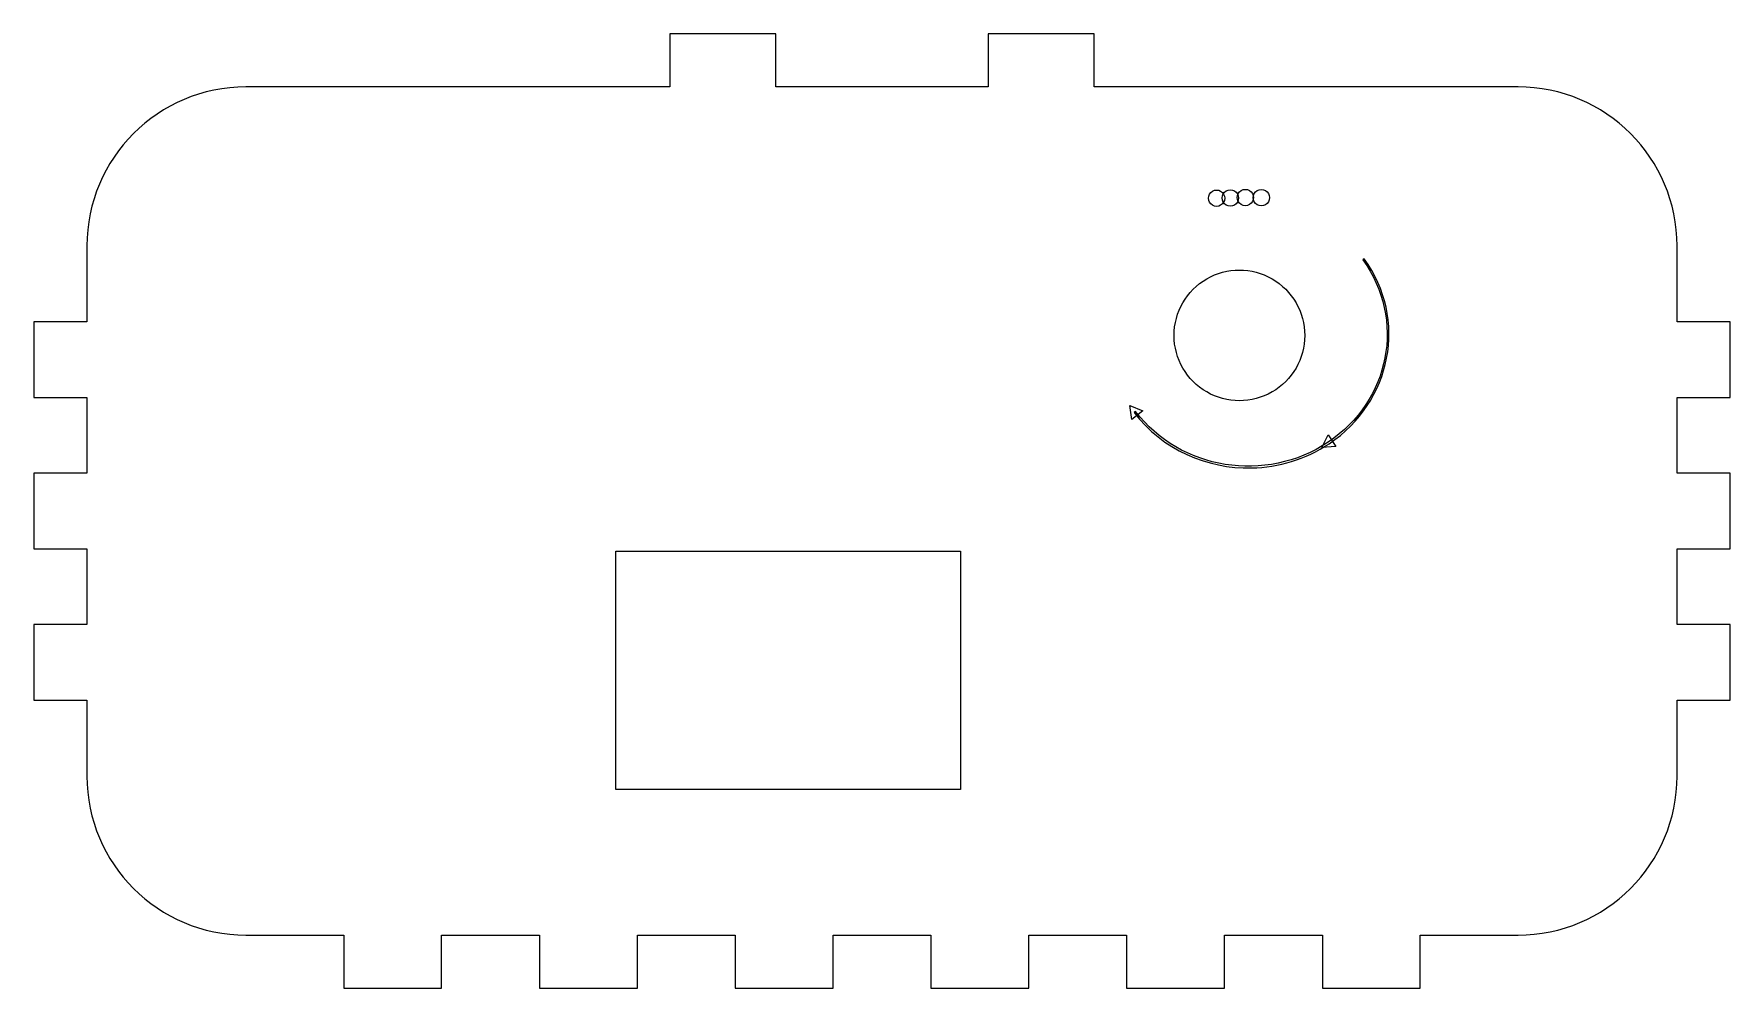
# Model space of a CAD drawing. Extents: x 105 to 207, y 89 to 146.
import ezdxf

# ---------------------------------------------------------------- set-up
doc = ezdxf.new("R2010")
doc.units = 0
doc.layers.add('small_button', color=7, linetype='CONTINUOUS')
doc.layers.add('Top', color=7, linetype='CONTINUOUS')

msp = doc.modelspace()

# ---------------------------------------------------------------- linework, layer by layer
at = {"layer": 'small_button', "color": 7}
msp.add_lwpolyline([(140.3165, 115.176457), (160.954, 115.176457), (160.954, 100.888957), (140.3165, 100.888957)], close=True, dxfattribs=at)
at = {"layer": 'Top', "color": 7}
for points in [[(194.354156, 142.975953), (168.954156, 142.975953), (168.954156, 146.150953), (162.604156, 146.150953), (162.604156, 142.975953), (149.904156, 142.975953), (149.904156, 146.150953), (143.554156, 146.150953), (143.554156, 142.975953), (118.154159, 142.975953), (118.154159, 142.975953)], [(108.629159, 133.450953), (108.629159, 128.915291), (105.454159, 128.915291), (105.454159, 124.379626), (108.629159, 124.379626), (108.629159, 119.843961), (105.454159, 119.843961), (105.454159, 115.307947), (108.629159, 115.307947), (108.629159, 110.772283), (105.454159, 110.772283), (105.454159, 106.236618), (108.629159, 106.236618), (108.629159, 101.700956)], [(203.879154, 101.700956), (203.879154, 106.236618), (207.054154, 106.236618), (207.054154, 110.772283), (203.879154, 110.772283), (203.879154, 115.307947), (207.054154, 115.307947), (207.054154, 119.843961), (203.879154, 119.843961), (203.879154, 124.379626), (207.054154, 124.379626), (207.054154, 128.915291), (203.879154, 128.915291), (203.879154, 133.450953)], [(118.154159, 92.175956), (124.015913, 92.175956), (124.015913, 89.000956), (129.877315, 89.000956), (129.877315, 92.175956), (135.738719, 92.175956), (135.738719, 89.000956), (141.600473, 89.000956), (141.600473, 92.175956), (147.461875, 92.175956), (147.461875, 89.000956), (153.323631, 89.000956), (153.323631, 92.175956), (159.185033, 92.175956), (159.185033, 89.000956), (165.046438, 89.000956), (165.046438, 92.175956), (170.908192, 92.175956), (170.908192, 89.000956), (176.769596, 89.000956), (176.769596, 92.175956), (182.630998, 92.175956), (182.630998, 89.000956), (188.492752, 89.000956), (188.492752, 92.175956), (194.354156, 92.175956), (194.354156, 92.175956)]]:
    msp.add_lwpolyline(points, dxfattribs=at)
at = {"layer": 'Top', "color": 5}
for points in [[(185.144553, 132.680465), (185.058428, 132.618455)], [(171.445476, 123.53787), (171.360727, 123.474481)]]:
    msp.add_lwpolyline(points, dxfattribs=at)
for points in [[(171.107656, 123.895216), (171.887719, 123.56799), (171.213444, 123.055942)], [(182.601254, 121.380773), (182.975374, 122.13946), (183.445415, 121.435256)]]:
    msp.add_lwpolyline(points, close=True, dxfattribs=at)
at = {"layer": 'Top', "color": 7}
for points in [[(118.154159, 142.975953), (112.893888, 142.975953), (108.629159, 138.711224), (108.629159, 133.450953)], [(203.879154, 133.450953), (203.879154, 138.711224), (199.614425, 142.975953), (194.354156, 142.975953)], [(175.806293, 136.310903), (175.806293, 136.485679), (175.899535, 136.647178), (176.050898, 136.734567)], [(176.050898, 135.887236), (175.899535, 135.974626), (175.806293, 136.136125), (175.806293, 136.310903)], [(176.050898, 136.734567), (176.202258, 136.821956), (176.388742, 136.821956), (176.540104, 136.734567)], [(176.540104, 136.734567), (176.691465, 136.647178), (176.784706, 136.485679), (176.784706, 136.310903)], [(176.784706, 136.310903), (176.784706, 136.136125), (176.691465, 135.974626), (176.540104, 135.887236)], [(176.633116, 136.32744), (176.633116, 136.502218), (176.726358, 136.663717), (176.877721, 136.751106)], [(176.877721, 135.903776), (176.726358, 135.991162), (176.633116, 136.152664), (176.633116, 136.32744)], [(176.877721, 136.751106), (177.029081, 136.838496), (177.215565, 136.838496), (177.366927, 136.751106)], [(177.366927, 136.751106), (177.518288, 136.663717), (177.611529, 136.502218), (177.611529, 136.32744)], [(177.611529, 136.32744), (177.611529, 136.152664), (177.518288, 135.991162), (177.366927, 135.903776)], [(177.529294, 136.353289), (177.529294, 136.528065), (177.622539, 136.689564), (177.773899, 136.776953)], [(177.773899, 135.929623), (177.622539, 136.017012), (177.529294, 136.178511), (177.529294, 136.353289)], [(177.773899, 136.776953), (177.925259, 136.864343), (178.111745, 136.864343), (178.263105, 136.776953)], [(178.263105, 136.776953), (178.414468, 136.689564), (178.507708, 136.528065), (178.507708, 136.353289)], [(178.507708, 136.353289), (178.507708, 136.178511), (178.414468, 136.017012), (178.263105, 135.929623)], [(178.485199, 136.343976), (178.485199, 136.518752), (178.578441, 136.680251), (178.729804, 136.76764)], [(178.729804, 135.920309), (178.578441, 136.007699), (178.485199, 136.169198), (178.485199, 136.343976)], [(178.729804, 136.76764), (178.881164, 136.855029), (179.067648, 136.855029), (179.219011, 136.76764)], [(179.219011, 136.76764), (179.370371, 136.680251), (179.463615, 136.518752), (179.463615, 136.343976)], [(179.463615, 136.343976), (179.463615, 136.169198), (179.370371, 136.007699), (179.219011, 135.920309)], [(176.540104, 135.887236), (176.388742, 135.799847), (176.202258, 135.799847), (176.050898, 135.887236)], [(177.366927, 135.903776), (177.215565, 135.816386), (177.029081, 135.816386), (176.877721, 135.903776)], [(178.263105, 135.929623), (178.111745, 135.842233), (177.925259, 135.842233), (177.773899, 135.929623)], [(179.219011, 135.920309), (179.067648, 135.83292), (178.881164, 135.83292), (178.729804, 135.920309)], [(175.70685, 131.482932), (176.917739, 132.182038), (178.409616, 132.182038), (179.620505, 131.482932)], [(173.750023, 128.093606), (173.750023, 129.491821), (174.495963, 130.783823), (175.70685, 131.482932)], [(179.620505, 131.482932), (180.831395, 130.783823), (181.577332, 129.491821), (181.577332, 128.093606)], [(175.70685, 124.704283), (174.495963, 125.403389), (173.750023, 126.695394), (173.750023, 128.093606)], [(181.577332, 128.093606), (181.577332, 126.695394), (180.831395, 125.403389), (179.620505, 124.704283)], [(179.620505, 124.704283), (178.409616, 124.005175), (176.917739, 124.005175), (175.706849, 124.704283)], [(108.629159, 101.700956), (108.629159, 96.440685), (112.893888, 92.175956), (118.154159, 92.175956)], [(194.354156, 92.175956), (199.614425, 92.175956), (203.879154, 96.440685), (203.879154, 101.700956)]]:
    msp.add_open_spline(points, degree=3, dxfattribs=at)
at = {"layer": 'Top', "color": 5}
for points in [[(185.058428, 132.618455), (187.631324, 129.04976), (186.705475, 124.183938), (182.978277, 121.696124)], [(183.036845, 121.607931), (186.810364, 124.126658), (187.751217, 129.064937), (185.144553, 132.680465)], [(171.360727, 123.474481), (173.047501, 121.253304), (175.712639, 120.095683), (178.395611, 120.154789)], [(182.978277, 121.696124), (179.251076, 119.208311), (174.109478, 120.02986), (171.445476, 123.53787)], [(178.395611, 120.154789), (180.005397, 120.190251), (181.621774, 120.663405), (183.036845, 121.607931)]]:
    msp.add_open_spline(points, degree=3, dxfattribs=at)

doc.saveas('drawing.dxf')
